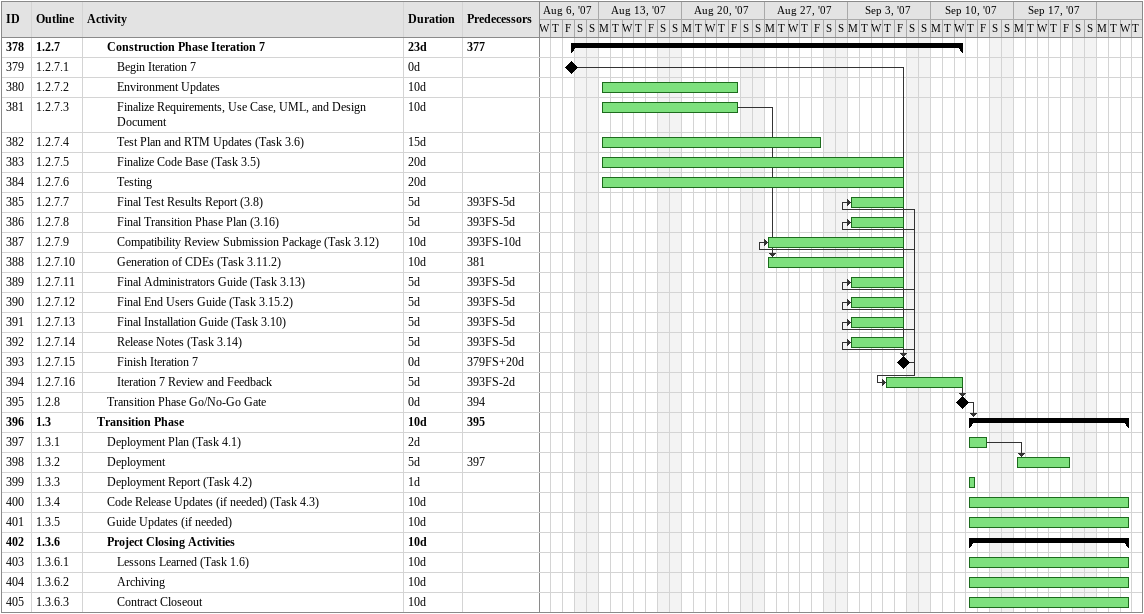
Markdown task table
| ID | WBS | Task | Duration | Start | Finish | Predecessors |
|---|---|---|---|---|---|---|
| 378 | 1.2.7 | **Construction Phase Iteration 7** | 23d | 2007-08-10 | 2007-09-12 | 377 |
| 379 | 1.2.7.1 | Begin Iteration 7 | 0d | 2007-08-10 | 2007-08-10 |  |
| 380 | 1.2.7.2 | Environment Updates | 10d | 2007-08-13 | 2007-08-24 |  |
| 381 | 1.2.7.3 | Finalize Requirements, Use Case, UML, and Design Document | 10d | 2007-08-13 | 2007-08-24 |  |
| 382 | 1.2.7.4 | Test Plan and RTM Updates (Task 3.6) | 15d | 2007-08-13 | 2007-08-31 |  |
| 383 | 1.2.7.5 | Finalize Code Base (Task 3.5) | 20d | 2007-08-13 | 2007-09-07 |  |
| 384 | 1.2.7.6 | Testing | 20d | 2007-08-13 | 2007-09-07 |  |
| 385 | 1.2.7.7 | Final Test Results Report (3.8) | 5d | 2007-09-03 | 2007-09-07 | 393FS-5d |
| 386 | 1.2.7.8 | Final Transition Phase Plan (3.16) | 5d | 2007-09-03 | 2007-09-07 | 393FS-5d |
| 387 | 1.2.7.9 | Compatibility Review Submission Package (Task 3.12) | 10d | 2007-08-27 | 2007-09-07 | 393FS-10d |
| 388 | 1.2.7.10 | Generation of CDEs (Task 3.11.2) | 10d | 2007-08-27 | 2007-09-07 | 381 |
| 389 | 1.2.7.11 | Final Administrators Guide (Task 3.13) | 5d | 2007-09-03 | 2007-09-07 | 393FS-5d |
| 390 | 1.2.7.12 | Final End Users Guide (Task 3.15.2) | 5d | 2007-09-03 | 2007-09-07 | 393FS-5d |
| 391 | 1.2.7.13 | Final Installation Guide (Task 3.10) | 5d | 2007-09-03 | 2007-09-07 | 393FS-5d |
| 392 | 1.2.7.14 | Release Notes (Task 3.14) | 5d | 2007-09-03 | 2007-09-07 | 393FS-5d |
| 393 | 1.2.7.15 | Finish Iteration 7 | 0d | 2007-09-07 | 2007-09-07 | 379FS+20d |
| 394 | 1.2.7.16 | Iteration 7 Review and Feedback | 5d | 2007-09-06 | 2007-09-12 | 393FS-2d |
| 395 | 1.2.8 | Transition Phase Go/No-Go Gate | 0d | 2007-09-12 | 2007-09-12 | 394 |
| 396 | 1.3 | **Transition Phase** | 10d | 2007-09-13 | 2007-09-26 | 395 |
| 397 | 1.3.1 | Deployment Plan (Task 4.1) | 2d | 2007-09-13 | 2007-09-14 |  |
| 398 | 1.3.2 | Deployment | 5d | 2007-09-17 | 2007-09-21 | 397 |
| 399 | 1.3.3 | Deployment Report (Task 4.2) | 1d | 2007-09-13 | 2007-09-13 |  |
| 400 | 1.3.4 | Code Release Updates (if needed) (Task 4.3) | 10d | 2007-09-13 | 2007-09-26 |  |
| 401 | 1.3.5 | Guide Updates (if needed) | 10d | 2007-09-13 | 2007-09-26 |  |
| 402 | 1.3.6 | **Project Closing Activities** | 10d | 2007-09-13 | 2007-09-26 |  |
| 403 | 1.3.6.1 | Lessons Learned (Task 1.6) | 10d | 2007-09-13 | 2007-09-26 |  |
| 404 | 1.3.6.2 | Archiving | 10d | 2007-09-13 | 2007-09-26 |  |
| 405 | 1.3.6.3 | Contract Closeout | 10d | 2007-09-13 | 2007-09-26 |  |
